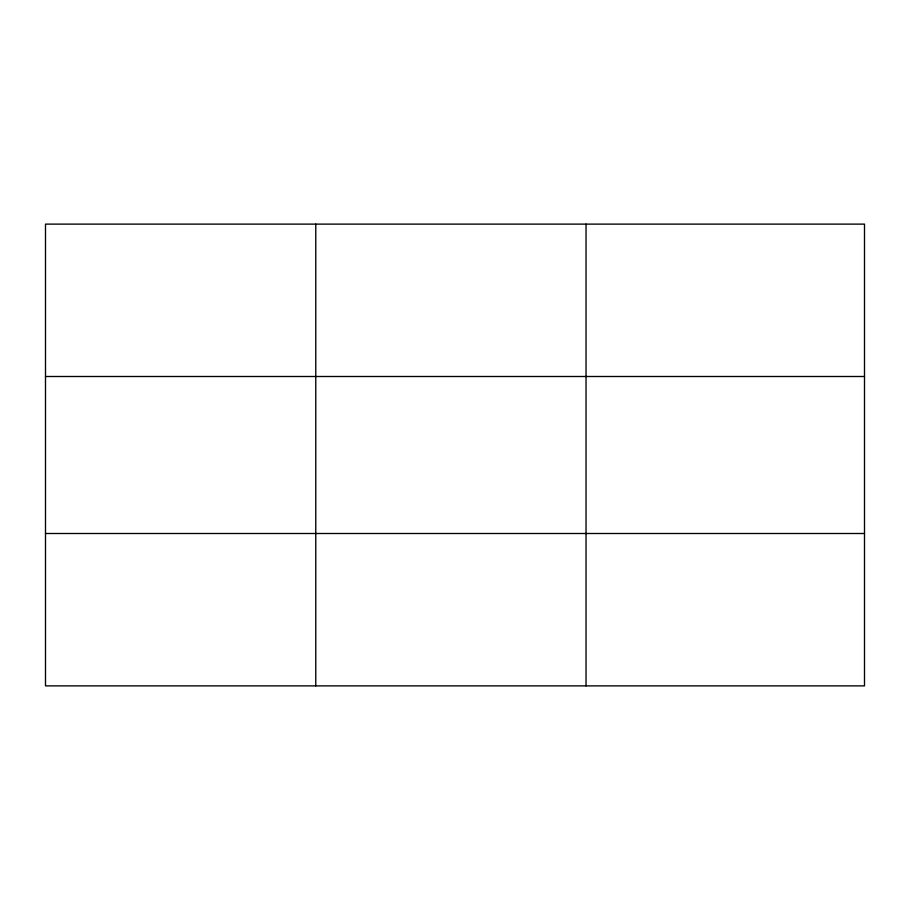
<?xml version="1.0" encoding="UTF-8"?>
<svg xmlns="http://www.w3.org/2000/svg" width="910" height="910" viewBox="0 0 910 910"><rect width="100%" height="100%" fill="white"/><g stroke="black" fill="none" stroke-linecap="round" stroke-linejoin="round"><path stroke-width="1.36" d="M315.77 685.878L315.77 224.122M586.04 685.878L586.04 224.122M864.5 376.501L864.5 224.122L45.5 224.122L45.5 685.878L864.5 685.878L864.5 376.501L45.5 376.501M45.5 533.499L864.5 533.499"/></g></svg>
